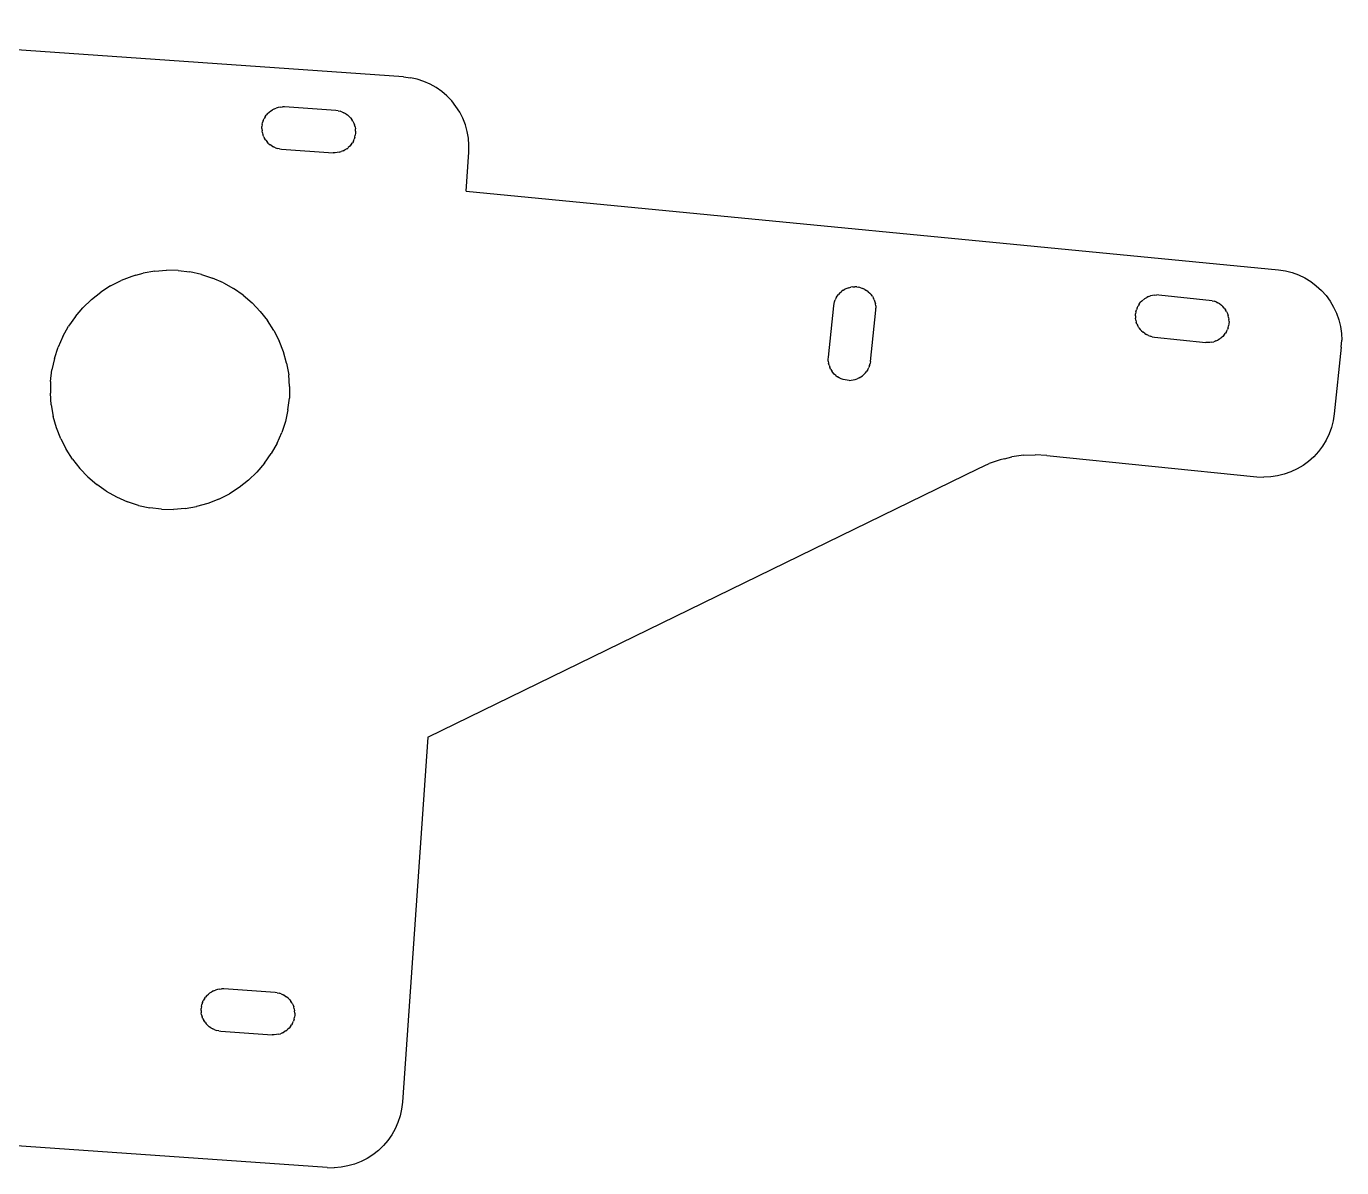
# Model space of a CAD drawing. Extents: x -47 to 67, y -58 to 58.
# Drawn here: x 38.96 to 66.99, y -47.73 to -23.41 of the extents above; entities that cross this region are included whole.
import ezdxf

# ---------------------------------------------------------------- set-up
doc = ezdxf.new("R2010")
doc.units = 0

msp = doc.modelspace()

# ---------------------------------------------------------------- linework, layer by layer
for p, q in [((46.994, -24.487, -0.076), (31.565, -23.409, -0.05)), ((46.994, -24.487, -0.076), (47.14, -24.505, -0.076)), ((47.284, -24.536, -0.076), (47.14, -24.505, -0.076)), ((47.424, -24.582, -0.077), (47.284, -24.536, -0.076)), ((47.559, -24.641, -0.077), (47.424, -24.582, -0.077)), ((47.687, -24.713, -0.077), (47.559, -24.641, -0.077)), ((47.808, -24.797, -0.077), (47.687, -24.713, -0.077)), ((47.919, -24.893, -0.077), (47.808, -24.797, -0.077)), ((48.021, -24.999, -0.078), (47.919, -24.893, -0.077)), ((44.099, -25.268, -0.074), (44.165, -25.21, -0.074)), ((44.165, -25.21, -0.074), (44.202, -25.186, -0.074)), ((44.242, -25.166, -0.074), (44.202, -25.186, -0.074)), ((44.242, -25.166, -0.074), (44.283, -25.15, -0.074)), ((44.325, -25.138, -0.074), (44.283, -25.15, -0.074)), ((44.369, -25.131, -0.074), (44.325, -25.138, -0.074)), ((44.369, -25.131, -0.074), (44.413, -25.127, -0.074)), ((44.457, -25.128, -0.074), (44.413, -25.127, -0.074)), ((45.554, -25.205, -0.074), (44.457, -25.128, -0.074)), ((45.598, -25.21, -0.074), (45.554, -25.205, -0.074)), ((45.598, -25.21, -0.074), (45.641, -25.22, -0.074)), ((45.683, -25.233, -0.074), (45.641, -25.22, -0.074)), ((48.112, -25.115, -0.078), (48.021, -24.999, -0.078)), ((48.192, -25.239, -0.078), (48.112, -25.115, -0.078)), ((43.982, -25.502, -0.073), (43.977, -25.546, -0.073)), ((43.982, -25.502, -0.073), (43.992, -25.459, -0.073)), ((44.005, -25.417, -0.073), (43.992, -25.459, -0.073)), ((44.005, -25.417, -0.073), (44.023, -25.376, -0.073)), ((44.045, -25.338, -0.073), (44.023, -25.376, -0.073)), ((44.045, -25.338, -0.073), (44.07, -25.302, -0.074)), ((44.099, -25.268, -0.074), (44.07, -25.302, -0.074)), ((45.683, -25.233, -0.074), (45.724, -25.251, -0.074)), ((45.762, -25.273, -0.074), (45.724, -25.251, -0.074)), ((45.762, -25.273, -0.074), (45.799, -25.298, -0.074)), ((45.832, -25.327, -0.074), (45.799, -25.298, -0.074)), ((45.863, -25.359, -0.074), (45.832, -25.327, -0.074)), ((45.863, -25.359, -0.074), (45.89, -25.393, -0.074)), ((45.914, -25.43, -0.074), (45.89, -25.393, -0.074)), ((45.914, -25.43, -0.074), (45.934, -25.47, -0.074)), ((45.934, -25.47, -0.074), (45.95, -25.511, -0.074)), ((48.258, -25.37, -0.078), (48.192, -25.239, -0.078)), ((48.312, -25.507, -0.078), (48.258, -25.37, -0.078)), ((48.352, -25.649, -0.078), (48.312, -25.507, -0.078)), ((43.976, -25.59, -0.073), (43.977, -25.546, -0.073)), ((43.976, -25.59, -0.073), (43.979, -25.634, -0.073)), ((43.987, -25.677, -0.073), (43.979, -25.634, -0.073)), ((43.987, -25.677, -0.073), (43.999, -25.72, -0.073)), ((44.015, -25.761, -0.073), (43.999, -25.72, -0.073)), ((44.015, -25.761, -0.073), (44.035, -25.8, -0.073)), ((45.957, -25.772, -0.073), (45.944, -25.814, -0.073)), ((45.962, -25.553, -0.074), (45.95, -25.511, -0.074)), ((45.957, -25.772, -0.073), (45.967, -25.729, -0.073)), ((45.962, -25.553, -0.074), (45.969, -25.597, -0.074)), ((45.972, -25.685, -0.073), (45.967, -25.729, -0.073)), ((45.973, -25.641, -0.074), (45.969, -25.597, -0.074)), ((45.973, -25.641, -0.074), (45.972, -25.685, -0.073)), ((48.377, -25.794, -0.078), (48.352, -25.649, -0.078)), ((44.059, -25.838, -0.073), (44.035, -25.8, -0.073)), ((44.059, -25.838, -0.073), (44.086, -25.872, -0.073)), ((44.117, -25.904, -0.073), (44.086, -25.872, -0.073)), ((44.117, -25.904, -0.073), (44.15, -25.933, -0.073)), ((44.187, -25.958, -0.072), (44.15, -25.933, -0.073)), ((44.187, -25.958, -0.072), (44.225, -25.98, -0.072)), ((44.265, -25.998, -0.072), (44.225, -25.98, -0.072)), ((44.265, -25.998, -0.072), (44.307, -26.011, -0.072)), ((44.351, -26.021, -0.072), (44.307, -26.011, -0.072)), ((44.351, -26.021, -0.072), (44.394, -26.026, -0.072)), ((44.394, -26.026, -0.072), (45.492, -26.103, -0.073)), ((45.707, -26.064, -0.073), (45.666, -26.08, -0.073)), ((45.707, -26.064, -0.073), (45.746, -26.044, -0.073)), ((45.784, -26.021, -0.073), (45.746, -26.044, -0.073)), ((45.784, -26.021, -0.073), (45.806, -26.003, -0.073)), ((45.806, -26.003, -0.073), (45.818, -25.993, -0.073)), ((45.85, -25.963, -0.073), (45.818, -25.993, -0.073)), ((45.879, -25.929, -0.073), (45.85, -25.963, -0.073)), ((45.879, -25.929, -0.073), (45.904, -25.893, -0.073)), ((45.926, -25.855, -0.073), (45.904, -25.893, -0.073)), ((45.926, -25.855, -0.073), (45.944, -25.814, -0.073)), ((48.389, -25.941, -0.078), (48.377, -25.794, -0.078)), ((48.386, -26.088, -0.079), (48.389, -25.941, -0.078)), ((45.536, -26.104, -0.073), (45.492, -26.103, -0.073)), ((45.58, -26.1, -0.073), (45.536, -26.104, -0.073)), ((45.623, -26.092, -0.073), (45.58, -26.1, -0.073)), ((45.623, -26.092, -0.073), (45.666, -26.08, -0.073)), ((48.328, -26.919, -0.079), (48.386, -26.088, -0.079)), ((48.328, -26.919, -0.079), (65.643, -28.599, -0.107)), ((40.752, -28.943, -0.067), (40.975, -28.829, -0.067)), ((41.208, -28.738, -0.068), (40.975, -28.829, -0.067)), ((41.292, -28.714, -0.068), (41.208, -28.738, -0.068)), ((41.292, -28.714, -0.068), (41.449, -28.671, -0.068)), ((41.695, -28.627, -0.068), (41.449, -28.671, -0.068)), ((41.695, -28.627, -0.068), (41.945, -28.607, -0.069)), ((42.195, -28.613, -0.069), (41.945, -28.607, -0.069)), ((42.195, -28.613, -0.069), (42.443, -28.642, -0.07)), ((42.688, -28.696, -0.07), (42.443, -28.642, -0.07)), ((42.688, -28.696, -0.07), (42.926, -28.774, -0.07)), ((43.155, -28.874, -0.071), (42.926, -28.774, -0.07)), ((65.643, -28.599, -0.107), (65.788, -28.621, -0.107)), ((65.788, -28.621, -0.107), (65.931, -28.658, -0.108)), ((65.931, -28.658, -0.108), (66.069, -28.708, -0.108)), ((66.069, -28.708, -0.108), (66.202, -28.772, -0.108)), ((66.202, -28.772, -0.108), (66.328, -28.849, -0.108)), ((66.328, -28.849, -0.108), (66.445, -28.937, -0.109)), ((40.344, -29.232, -0.066), (40.541, -29.077, -0.067)), ((40.752, -28.943, -0.067), (40.541, -29.077, -0.067)), ((43.155, -28.874, -0.071), (43.373, -28.997, -0.071)), ((43.578, -29.14, -0.072), (43.373, -28.997, -0.071)), ((43.578, -29.14, -0.072), (43.768, -29.303, -0.072)), ((56.236, -29.158, -0.094), (56.263, -29.122, -0.094)), ((56.293, -29.09, -0.094), (56.263, -29.122, -0.094)), ((56.293, -29.09, -0.094), (56.326, -29.06, -0.094)), ((56.361, -29.034, -0.094), (56.326, -29.06, -0.094)), ((56.361, -29.034, -0.094), (56.399, -29.012, -0.094)), ((56.439, -28.993, -0.094), (56.399, -29.012, -0.094)), ((56.481, -28.979, -0.094), (56.439, -28.993, -0.094)), ((56.481, -28.979, -0.094), (56.524, -28.968, -0.094)), ((56.568, -28.962, -0.094), (56.524, -28.968, -0.094)), ((56.568, -28.962, -0.094), (56.612, -28.96, -0.094)), ((56.656, -28.963, -0.094), (56.612, -28.96, -0.094)), ((56.656, -28.963, -0.094), (56.7, -28.969, -0.094)), ((56.742, -28.98, -0.094), (56.7, -28.969, -0.094)), ((56.742, -28.98, -0.094), (56.784, -28.995, -0.094)), ((56.824, -29.015, -0.094), (56.784, -28.995, -0.094)), ((56.824, -29.015, -0.094), (56.861, -29.038, -0.094)), ((56.897, -29.064, -0.094), (56.861, -29.038, -0.094)), ((56.897, -29.064, -0.094), (56.929, -29.094, -0.094)), ((56.959, -29.127, -0.094), (56.929, -29.094, -0.094)), ((56.985, -29.162, -0.094), (56.959, -29.127, -0.094)), ((62.956, -29.142, -0.105), (62.913, -29.152, -0.105)), ((63, -29.136, -0.105), (62.956, -29.142, -0.105)), ((63, -29.136, -0.105), (63.044, -29.134, -0.105)), ((63.088, -29.136, -0.105), (63.044, -29.134, -0.105)), ((64.226, -29.258, -0.105), (63.088, -29.136, -0.105)), ((66.445, -28.937, -0.109), (66.554, -29.037, -0.109)), ((66.554, -29.037, -0.109), (66.652, -29.146, -0.109)), ((66.652, -29.146, -0.109), (66.739, -29.265, -0.109)), ((40.001, -29.595, -0.066), (40.163, -29.405, -0.066)), ((40.163, -29.405, -0.066), (40.344, -29.232, -0.066)), ((43.768, -29.303, -0.072), (43.941, -29.483, -0.072)), ((56.047, -30.457, -0.092), (56.161, -29.363, -0.093)), ((56.161, -29.363, -0.093), (56.168, -29.319, -0.093)), ((56.168, -29.319, -0.093), (56.179, -29.277, -0.093)), ((56.179, -29.277, -0.093), (56.194, -29.235, -0.094)), ((56.213, -29.195, -0.094), (56.194, -29.235, -0.094)), ((56.213, -29.195, -0.094), (56.236, -29.158, -0.094)), ((56.985, -29.162, -0.094), (57.007, -29.201, -0.094)), ((57.026, -29.241, -0.094), (57.007, -29.201, -0.094)), ((57.026, -29.241, -0.094), (57.04, -29.282, -0.094)), ((57.04, -29.282, -0.094), (57.051, -29.325, -0.094)), ((57.057, -29.369, -0.094), (57.051, -29.325, -0.094)), ((57.056, -29.457, -0.093), (57.059, -29.413, -0.094)), ((57.057, -29.369, -0.094), (57.059, -29.413, -0.094)), ((62.626, -29.409, -0.105), (62.611, -29.45, -0.105)), ((62.626, -29.409, -0.105), (62.646, -29.369, -0.105)), ((62.668, -29.331, -0.105), (62.646, -29.369, -0.105)), ((62.668, -29.331, -0.105), (62.695, -29.296, -0.105)), ((62.725, -29.263, -0.105), (62.695, -29.296, -0.105)), ((62.725, -29.263, -0.105), (62.793, -29.208, -0.105)), ((62.793, -29.208, -0.105), (62.831, -29.186, -0.105)), ((62.872, -29.167, -0.105), (62.831, -29.186, -0.105)), ((62.872, -29.167, -0.105), (62.913, -29.152, -0.105)), ((64.226, -29.258, -0.105), (64.268, -29.269, -0.105)), ((64.31, -29.284, -0.105), (64.268, -29.269, -0.105)), ((64.31, -29.284, -0.105), (64.35, -29.303, -0.105)), ((64.387, -29.326, -0.105), (64.35, -29.303, -0.105)), ((64.387, -29.326, -0.105), (64.423, -29.353, -0.105)), ((64.455, -29.382, -0.105), (64.423, -29.353, -0.105)), ((64.485, -29.415, -0.105), (64.455, -29.382, -0.105)), ((64.485, -29.415, -0.105), (64.511, -29.451, -0.105)), ((66.739, -29.265, -0.109), (66.814, -29.392, -0.109)), ((66.814, -29.392, -0.109), (66.876, -29.525, -0.109)), ((40.001, -29.595, -0.066), (39.857, -29.801, -0.066)), ((43.941, -29.483, -0.072), (44.096, -29.68, -0.073)), ((44.231, -29.891, -0.073), (44.096, -29.68, -0.073)), ((56.942, -30.551, -0.092), (57.056, -29.457, -0.093)), ((62.591, -29.581, -0.104), (62.593, -29.537, -0.104)), ((62.591, -29.581, -0.104), (62.593, -29.625, -0.104)), ((62.6, -29.493, -0.105), (62.593, -29.537, -0.104)), ((62.599, -29.669, -0.104), (62.593, -29.625, -0.104)), ((62.599, -29.669, -0.104), (62.61, -29.712, -0.104)), ((62.6, -29.493, -0.105), (62.611, -29.45, -0.105)), ((62.624, -29.753, -0.104), (62.61, -29.712, -0.104)), ((64.533, -29.489, -0.105), (64.511, -29.451, -0.105)), ((64.533, -29.489, -0.105), (64.552, -29.529, -0.105)), ((64.552, -29.529, -0.105), (64.566, -29.571, -0.105)), ((64.577, -29.614, -0.105), (64.566, -29.571, -0.105)), ((64.577, -29.614, -0.105), (64.583, -29.657, -0.105)), ((64.585, -29.701, -0.105), (64.583, -29.657, -0.105)), ((64.585, -29.701, -0.105), (64.583, -29.746, -0.105)), ((66.876, -29.525, -0.109), (66.925, -29.664, -0.11)), ((66.925, -29.664, -0.11), (66.959, -29.807, -0.11)), ((39.735, -30.019, -0.066), (39.857, -29.801, -0.066)), ((44.231, -29.891, -0.073), (44.344, -30.114, -0.073)), ((62.624, -29.753, -0.104), (62.643, -29.793, -0.104)), ((62.665, -29.831, -0.104), (62.643, -29.793, -0.104)), ((62.665, -29.831, -0.104), (62.691, -29.867, -0.104)), ((62.721, -29.9, -0.104), (62.691, -29.867, -0.104)), ((62.721, -29.9, -0.104), (62.753, -29.93, -0.104)), ((62.789, -29.956, -0.104), (62.753, -29.93, -0.104)), ((62.789, -29.956, -0.104), (62.826, -29.979, -0.104)), ((62.866, -29.998, -0.104), (62.826, -29.979, -0.104)), ((64.481, -29.986, -0.104), (64.451, -30.019, -0.104)), ((64.481, -29.986, -0.104), (64.508, -29.951, -0.104)), ((64.531, -29.913, -0.104), (64.508, -29.951, -0.104)), ((64.531, -29.913, -0.104), (64.55, -29.873, -0.104)), ((64.565, -29.832, -0.105), (64.55, -29.873, -0.104)), ((64.565, -29.832, -0.105), (64.576, -29.789, -0.105)), ((64.583, -29.746, -0.105), (64.576, -29.789, -0.105)), ((66.959, -29.807, -0.11), (66.98, -29.953, -0.11)), ((66.98, -29.953, -0.11), (66.986, -30.1, -0.11)), ((39.557, -30.486, -0.065), (39.634, -30.248, -0.065)), ((39.735, -30.019, -0.066), (39.634, -30.248, -0.065)), ((44.435, -30.347, -0.073), (44.344, -30.114, -0.073)), ((62.866, -29.998, -0.104), (62.908, -30.014, -0.104)), ((62.95, -30.025, -0.104), (62.908, -30.014, -0.104)), ((62.95, -30.025, -0.104), (62.994, -30.031, -0.104)), ((62.994, -30.031, -0.104), (64.088, -30.146, -0.104)), ((64.132, -30.149, -0.104), (64.088, -30.146, -0.104)), ((64.176, -30.147, -0.104), (64.132, -30.149, -0.104)), ((64.22, -30.14, -0.104), (64.176, -30.147, -0.104)), ((64.22, -30.14, -0.104), (64.263, -30.13, -0.104)), ((64.305, -30.115, -0.104), (64.263, -30.13, -0.104)), ((64.305, -30.115, -0.104), (64.345, -30.097, -0.104)), ((64.383, -30.074, -0.104), (64.345, -30.097, -0.104)), ((64.383, -30.074, -0.104), (64.406, -30.057, -0.104)), ((64.406, -30.057, -0.104), (64.418, -30.048, -0.104)), ((64.451, -30.019, -0.104), (64.418, -30.048, -0.104)), ((66.978, -30.247, -0.11), (66.829, -31.669, -0.11)), ((66.978, -30.247, -0.11), (66.986, -30.1, -0.11)), ((39.557, -30.486, -0.065), (39.503, -30.73, -0.065)), ((44.503, -30.588, -0.073), (44.435, -30.347, -0.073)), ((56.044, -30.501, -0.091), (56.047, -30.457, -0.092)), ((56.046, -30.545, -0.091), (56.044, -30.501, -0.091)), ((56.046, -30.545, -0.091), (56.052, -30.589, -0.091)), ((56.942, -30.551, -0.092), (56.935, -30.595, -0.092)), ((39.473, -30.979, -0.065), (39.503, -30.73, -0.065)), ((44.503, -30.588, -0.073), (44.547, -30.834, -0.074)), ((56.063, -30.632, -0.091), (56.052, -30.589, -0.091)), ((56.063, -30.632, -0.091), (56.077, -30.674, -0.091)), ((56.096, -30.714, -0.091), (56.077, -30.674, -0.091)), ((56.096, -30.714, -0.091), (56.118, -30.752, -0.091)), ((56.144, -30.787, -0.091), (56.118, -30.752, -0.091)), ((56.174, -30.82, -0.091), (56.144, -30.787, -0.091)), ((56.206, -30.85, -0.091), (56.174, -30.82, -0.091)), ((56.777, -30.854, -0.091), (56.81, -30.824, -0.091)), ((56.84, -30.792, -0.091), (56.81, -30.824, -0.091)), ((56.84, -30.792, -0.091), (56.867, -30.756, -0.091)), ((56.89, -30.719, -0.091), (56.867, -30.756, -0.091)), ((56.89, -30.719, -0.091), (56.909, -30.679, -0.091)), ((56.924, -30.637, -0.091), (56.909, -30.679, -0.091)), ((56.924, -30.637, -0.091), (56.935, -30.595, -0.092)), ((39.473, -30.979, -0.065), (39.468, -31.229, -0.065)), ((44.566, -31.084, -0.074), (44.547, -30.834, -0.074)), ((44.566, -31.084, -0.074), (44.561, -31.334, -0.074)), ((56.206, -30.85, -0.091), (56.242, -30.877, -0.091)), ((56.279, -30.9, -0.091), (56.242, -30.877, -0.091)), ((56.319, -30.919, -0.091), (56.279, -30.9, -0.091)), ((56.361, -30.934, -0.091), (56.319, -30.919, -0.091)), ((56.403, -30.945, -0.091), (56.361, -30.934, -0.091)), ((56.447, -30.952, -0.091), (56.403, -30.945, -0.091)), ((56.491, -30.954, -0.091), (56.447, -30.952, -0.091)), ((56.491, -30.954, -0.091), (56.535, -30.952, -0.091)), ((56.535, -30.952, -0.091), (56.579, -30.946, -0.091)), ((56.579, -30.946, -0.091), (56.622, -30.936, -0.091)), ((56.622, -30.936, -0.091), (56.664, -30.921, -0.091)), ((56.704, -30.902, -0.091), (56.664, -30.921, -0.091)), ((56.704, -30.902, -0.091), (56.742, -30.88, -0.091)), ((56.742, -30.88, -0.091), (56.777, -30.854, -0.091)), ((39.487, -31.478, -0.066), (39.468, -31.229, -0.065)), ((44.531, -31.583, -0.074), (44.561, -31.334, -0.074)), ((39.487, -31.478, -0.066), (39.531, -31.725, -0.066)), ((44.531, -31.583, -0.074), (44.477, -31.827, -0.074)), ((66.829, -31.669, -0.11), (66.806, -31.815, -0.11)), ((39.599, -31.966, -0.066), (39.531, -31.725, -0.066)), ((44.477, -31.827, -0.074), (44.4, -32.065, -0.074)), ((66.806, -31.815, -0.11), (66.77, -31.957, -0.11)), ((39.69, -32.199, -0.066), (39.599, -31.966, -0.066)), ((39.69, -32.199, -0.066), (39.803, -32.422, -0.066)), ((44.299, -32.294, -0.074), (44.4, -32.065, -0.074)), ((66.655, -32.229, -0.11), (66.579, -32.355, -0.11)), ((66.719, -32.096, -0.11), (66.655, -32.229, -0.11)), ((66.77, -31.957, -0.11), (66.719, -32.096, -0.11)), ((39.938, -32.633, -0.067), (39.803, -32.422, -0.066)), ((44.033, -32.717, -0.073), (44.177, -32.512, -0.073)), ((44.299, -32.294, -0.074), (44.177, -32.512, -0.073)), ((66.49, -32.473, -0.11), (66.391, -32.581, -0.11)), ((66.579, -32.355, -0.11), (66.49, -32.473, -0.11)), ((39.938, -32.633, -0.067), (40.093, -32.83, -0.067)), ((44.033, -32.717, -0.073), (43.871, -32.908, -0.073)), ((59.249, -32.834, -0.098), (59.476, -32.729, -0.098)), ((59.712, -32.646, -0.099), (59.476, -32.729, -0.098)), ((59.798, -32.625, -0.099), (59.712, -32.646, -0.099)), ((59.798, -32.625, -0.099), (59.955, -32.587, -0.099)), ((60.203, -32.551, -0.099), (59.955, -32.587, -0.099)), ((60.203, -32.551, -0.099), (60.453, -32.541, -0.1)), ((60.703, -32.555, -0.1), (60.453, -32.541, -0.1)), ((60.703, -32.555, -0.1), (65.18, -33.009, -0.108)), ((66.162, -32.767, -0.109), (66.036, -32.842, -0.109)), ((66.281, -32.68, -0.109), (66.162, -32.767, -0.109)), ((66.391, -32.581, -0.11), (66.281, -32.68, -0.109)), ((40.093, -32.83, -0.067), (40.266, -33.01, -0.067)), ((40.266, -33.01, -0.067), (40.456, -33.173, -0.068)), ((43.69, -33.081, -0.073), (43.871, -32.908, -0.073)), ((47.515, -38.558, -0.081), (59.249, -32.834, -0.098)), ((65.18, -33.009, -0.108), (65.327, -33.017, -0.108)), ((65.474, -33.01, -0.108), (65.327, -33.017, -0.108)), ((65.62, -32.989, -0.108), (65.474, -33.01, -0.108)), ((65.763, -32.954, -0.109), (65.62, -32.989, -0.108)), ((65.902, -32.905, -0.109), (65.763, -32.954, -0.109)), ((66.036, -32.842, -0.109), (65.902, -32.905, -0.109)), ((40.661, -33.316, -0.068), (40.456, -33.173, -0.068)), ((40.661, -33.316, -0.068), (40.879, -33.439, -0.068)), ((43.493, -33.236, -0.073), (43.283, -33.37, -0.072)), ((43.69, -33.081, -0.073), (43.493, -33.236, -0.073)), ((40.879, -33.439, -0.068), (41.109, -33.539, -0.069)), ((41.346, -33.617, -0.069), (41.109, -33.539, -0.069)), ((41.346, -33.617, -0.069), (41.591, -33.671, -0.07)), ((42.826, -33.575, -0.072), (42.585, -33.642, -0.071)), ((43.059, -33.484, -0.072), (42.826, -33.575, -0.072)), ((43.059, -33.484, -0.072), (43.283, -33.37, -0.072)), ((41.839, -33.7, -0.07), (41.591, -33.671, -0.07)), ((41.839, -33.7, -0.07), (42.09, -33.705, -0.07)), ((42.339, -33.686, -0.071), (42.09, -33.705, -0.07)), ((42.339, -33.686, -0.071), (42.585, -33.642, -0.071)), ((47.515, -38.558, -0.081), (46.971, -46.337, -0.082)), ((42.835, -44.033, -0.077), (42.87, -44.005, -0.077)), ((42.87, -44.005, -0.077), (42.907, -43.982, -0.077)), ((42.947, -43.962, -0.077), (42.907, -43.982, -0.077)), ((42.947, -43.962, -0.077), (42.988, -43.946, -0.077)), ((43.03, -43.934, -0.077), (42.988, -43.946, -0.077)), ((43.074, -43.926, -0.077), (43.03, -43.934, -0.077)), ((43.074, -43.926, -0.077), (43.118, -43.923, -0.077)), ((43.162, -43.923, -0.077), (43.118, -43.923, -0.077)), ((44.259, -44, -0.077), (43.162, -43.923, -0.077)), ((44.303, -44.005, -0.077), (44.259, -44, -0.077)), ((44.303, -44.005, -0.077), (44.346, -44.015, -0.077)), ((42.687, -44.297, -0.076), (42.697, -44.254, -0.076)), ((42.71, -44.212, -0.076), (42.697, -44.254, -0.076)), ((42.71, -44.212, -0.076), (42.728, -44.172, -0.077)), ((42.75, -44.133, -0.077), (42.728, -44.172, -0.077)), ((42.75, -44.133, -0.077), (42.775, -44.097, -0.077)), ((42.804, -44.063, -0.077), (42.775, -44.097, -0.077)), ((42.804, -44.063, -0.077), (42.835, -44.033, -0.077)), ((44.388, -44.029, -0.077), (44.346, -44.015, -0.077)), ((44.388, -44.029, -0.077), (44.429, -44.046, -0.077)), ((44.467, -44.068, -0.077), (44.429, -44.046, -0.077)), ((44.467, -44.068, -0.077), (44.503, -44.093, -0.077)), ((44.537, -44.122, -0.077), (44.503, -44.093, -0.077)), ((44.568, -44.154, -0.077), (44.537, -44.122, -0.077)), ((44.568, -44.154, -0.077), (44.595, -44.189, -0.077)), ((44.619, -44.226, -0.077), (44.595, -44.189, -0.077)), ((44.619, -44.226, -0.077), (44.639, -44.265, -0.077)), ((44.639, -44.265, -0.077), (44.655, -44.306, -0.077)), ((42.681, -44.385, -0.076), (42.682, -44.341, -0.076)), ((42.681, -44.385, -0.076), (42.684, -44.429, -0.076)), ((42.687, -44.297, -0.076), (42.682, -44.341, -0.076)), ((42.692, -44.473, -0.076), (42.684, -44.429, -0.076)), ((42.692, -44.473, -0.076), (42.704, -44.515, -0.076)), ((42.72, -44.556, -0.076), (42.704, -44.515, -0.076)), ((42.72, -44.556, -0.076), (42.74, -44.596, -0.076)), ((44.662, -44.567, -0.076), (44.648, -44.609, -0.076)), ((44.667, -44.349, -0.077), (44.655, -44.306, -0.077)), ((44.662, -44.567, -0.076), (44.672, -44.524, -0.076)), ((44.667, -44.349, -0.077), (44.674, -44.392, -0.077)), ((44.677, -44.48, -0.077), (44.672, -44.524, -0.076)), ((44.678, -44.436, -0.077), (44.674, -44.392, -0.077)), ((44.678, -44.436, -0.077), (44.677, -44.48, -0.077)), ((42.764, -44.633, -0.076), (42.74, -44.596, -0.076)), ((42.764, -44.633, -0.076), (42.791, -44.668, -0.076)), ((42.822, -44.699, -0.076), (42.791, -44.668, -0.076)), ((42.822, -44.699, -0.076), (42.855, -44.728, -0.076)), ((42.891, -44.753, -0.076), (42.855, -44.728, -0.076)), ((42.891, -44.753, -0.076), (42.93, -44.775, -0.076)), ((42.97, -44.793, -0.076), (42.93, -44.775, -0.076)), ((42.97, -44.793, -0.076), (43.012, -44.807, -0.076)), ((43.055, -44.816, -0.076), (43.012, -44.807, -0.076)), ((43.055, -44.816, -0.076), (43.099, -44.821, -0.076)), ((43.099, -44.821, -0.076), (44.197, -44.898, -0.076)), ((44.412, -44.86, -0.076), (44.451, -44.84, -0.076)), ((44.489, -44.816, -0.076), (44.451, -44.84, -0.076)), ((44.489, -44.816, -0.076), (44.511, -44.798, -0.076)), ((44.511, -44.798, -0.076), (44.523, -44.789, -0.076)), ((44.555, -44.758, -0.076), (44.523, -44.789, -0.076)), ((44.584, -44.725, -0.076), (44.555, -44.758, -0.076)), ((44.584, -44.725, -0.076), (44.609, -44.688, -0.076)), ((44.631, -44.65, -0.076), (44.609, -44.688, -0.076)), ((44.631, -44.65, -0.076), (44.648, -44.609, -0.076)), ((44.241, -44.899, -0.076), (44.197, -44.898, -0.076)), ((44.285, -44.895, -0.076), (44.241, -44.899, -0.076)), ((44.328, -44.888, -0.076), (44.285, -44.895, -0.076)), ((44.328, -44.888, -0.076), (44.371, -44.876, -0.076)), ((44.412, -44.86, -0.076), (44.371, -44.876, -0.076)), ((46.953, -46.483, -0.082), (46.922, -46.627, -0.082)), ((46.971, -46.337, -0.082), (46.953, -46.483, -0.082)), ((45.37, -47.729, -0.08), (30.751, -46.707, -0.056)), ((46.876, -46.767, -0.082), (46.817, -46.901, -0.082)), ((46.922, -46.627, -0.082), (46.876, -46.767, -0.082)), ((46.745, -47.03, -0.082), (46.66, -47.15, -0.082)), ((46.817, -46.901, -0.082), (46.745, -47.03, -0.082)), ((46.459, -47.364, -0.081), (46.343, -47.455, -0.081)), ((46.565, -47.262, -0.081), (46.459, -47.364, -0.081)), ((46.66, -47.15, -0.082), (46.565, -47.262, -0.081)), ((46.088, -47.601, -0.081), (45.95, -47.655, -0.081)), ((46.219, -47.534, -0.081), (46.088, -47.601, -0.081)), ((46.343, -47.455, -0.081), (46.219, -47.534, -0.081)), ((45.37, -47.729, -0.08), (45.517, -47.732, -0.08)), ((45.664, -47.72, -0.08), (45.517, -47.732, -0.08)), ((45.809, -47.694, -0.08), (45.664, -47.72, -0.08)), ((45.95, -47.655, -0.081), (45.809, -47.694, -0.08))]:
    msp.add_line(p, q)

doc.saveas('drawing.dxf')
